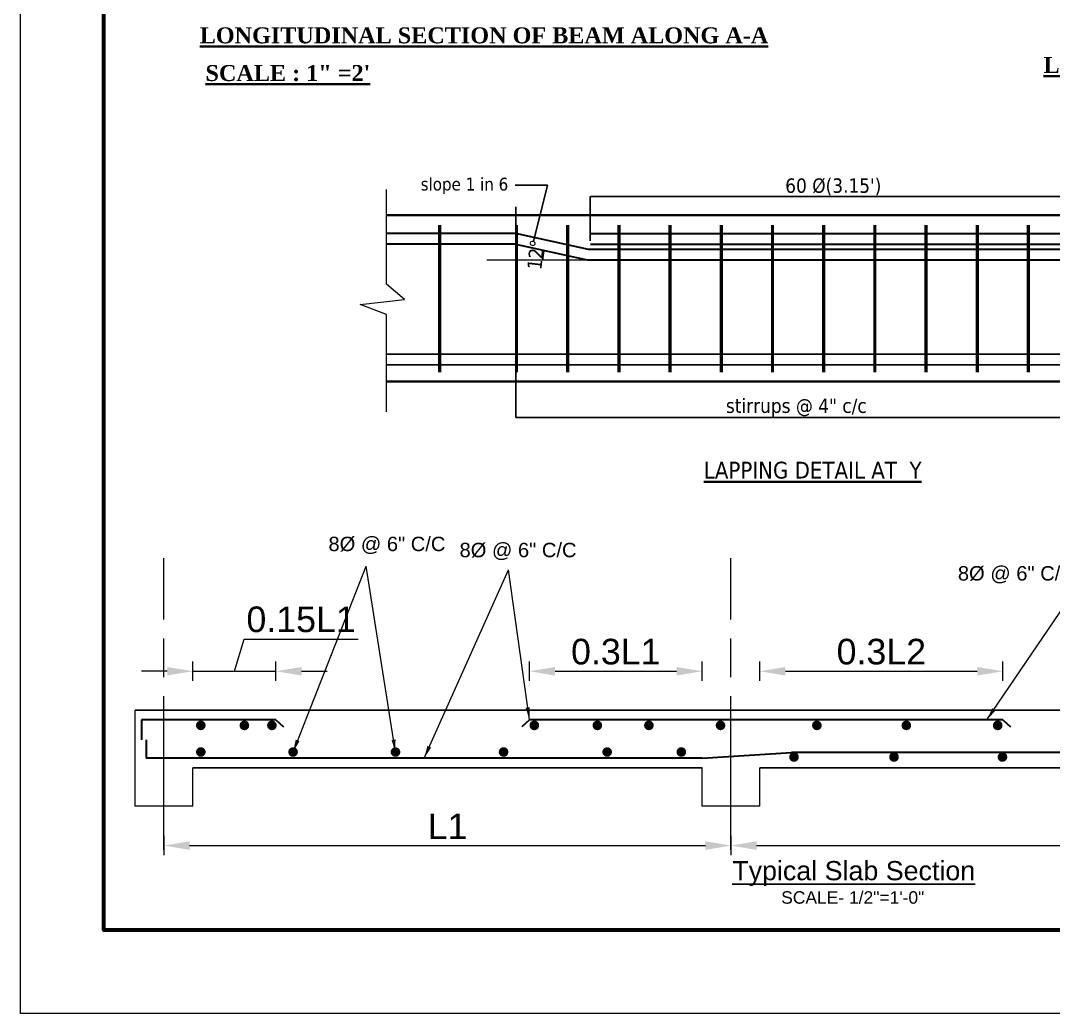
# Model space of a CAD drawing. Header units: inches. Extents: x -12073856 to 12321241, y -1226296 to 1319224.
# Drawn here: x 128095 to 128740, y 48104 to 48725 of the extents above; entities that cross this region are included whole.
import ezdxf
from ezdxf.enums import TextEntityAlignment as Align

# ---------------------------------------------------------------- set-up
doc = ezdxf.new("R2010")
doc.units = ezdxf.units.IN
doc.header["$MEASUREMENT"] = 0
doc.header["$PDMODE"] = 35
doc.linetypes.add('ACAD_ISO08W100', pattern=[36, 24, -3, 6, -3])
doc.layers.add('Beam', color=170, linetype='Continuous')
for name, color, linetype, lineweight in [('BORDER', 7, 'Continuous', 60), ('D-DIM', 5, 'Continuous', 18), ('DIM', 6, 'Continuous', 9), ('Dimension', 130, 'Continuous', 9), ('DIMSTR', 5, 'Continuous', 13), ('ele light', 7, 'Continuous', 25), ('Hatch', 9, 'Continuous', 9), ('rcc bar', 2, 'Continuous', 20), ('RCC LINE', 200, 'Continuous', 18), ('STIRRUPS', 14, 'Continuous', 18), ('sxdcf', 8, 'ACAD_ISO08W100', 20), ('TEX', 210, 'Continuous', 25), ('TEXT', 255, 'Continuous', 35), ('TRENCH', 1, 'Continuous', 35), ('WALL', 1, 'Continuous', 30), ('Window', 3, 'Continuous', 0)]:
    doc.layers.add(name, color=color, linetype=linetype, lineweight=lineweight)
doc.styles.get("Standard").update_dxf_attribs({"font": 'arial.ttf'})
doc.styles.add('STYLE1', font='arialbd.ttf')
doc.styles.add('TAHOMA', font='tahoma.ttf', dxfattribs={"height": 9})
doc.dimstyles.new('ARROW', dxfattribs={"dimscale": 96, "dimtxt": 9, "dimasz": 0.125, "dimexe": 0.078125, "dimexo": 0.09375, "dimgap": 0.03125, "dimtad": 1, "dimdec": 0, "dimzin": 3, "dimdsep": 46, "dimlunit": 4, "dimtxsty": 'TAHOMA', "dimcen": 0.09375, "dimclrd": 256, "dimclre": 256, "dimclrt": 256, "dimadec": 0, "dimazin": 0, "dimtfac": 1, "dimtdec": 0, "dimtmove": 0, "dimatfit": 3, "dimfxl": 1, "dimfrac": 2, "dimtolj": 1, "dimtzin": 0, "dimarcsym": 0})
doc.dimstyles.new('Copy of Niranjan', dxfattribs={"dimtxt": 4, "dimasz": 4, "dimexe": 1.5, "dimexo": 0, "dimgap": 1, "dimtad": 1, "dimdec": 0, "dimzin": 0, "dimdsep": 46, "dimlunit": 3, "dimtxsty": 'Standard', "dimcen": 0.09, "dimclrd": 7, "dimclre": 256, "dimclrt": 7, "dimadec": 0, "dimazin": 0, "dimtfac": 0.333333, "dimtdec": 0, "dimtmove": 1, "dimatfit": 1, "dimfxl": 1.5, "dimfxlon": 1, "dimtolj": 1, "dimtzin": 0, "dimlwd": -1, "dimlwe": -1, "dimarcsym": 0})
doc.dimstyles.new('dim stirrups', dxfattribs={"dimscale": 0.04, "dimtxt": 60, "dimasz": 48.5, "dimexe": 19.6875, "dimexo": 0, "dimgap": 18.3125, "dimtad": 1, "dimdec": 0, "dimzin": 0, "dimdsep": 46, "dimlunit": 3, "dimtxsty": 'Standard', "dimcen": 0.15, "dimdle": 0.15, "dimclrd": 256, "dimclrt": 1, "dimazin": 1, "dimtfac": 1, "dimtdec": 0, "dimtofl": 0, "dimtmove": 1, "dimatfit": 2, "dimfxl": 19.6875, "dimfxlon": 1, "dimtolj": 1, "dimtzin": 0, "dimlwd": -1, "dimlwe": -1, "dimarcsym": 0})

# ---------------------------------------------------------------- blocks, each defined once
blk = doc.blocks.new('*D792')
at = {"layer": 'Defpoints', "color": 0, "transparency": 16777216}
for p in [(19589.84, -9814.79), (19589.84, -9822.36), (19576.84, -9829.86)]:
    blk.add_point(p, dxfattribs=at)
at = {"layer": 'Dimension', "color": 7, "transparency": 16777216}
for p, q in [((19583.34, -9814.79), (19584.85, -9809.75)), ((19584.85, -9809.75), (19602.69, -9809.75)), ((19572.84, -9814.79), (19568.84, -9814.79)), ((19576.84, -9814.79), (19589.84, -9814.79)), ((19576.84, -9814.79), (19589.84, -9814.79)), ((19593.84, -9814.79), (19597.84, -9814.79))]:
    blk.add_line(p, q, dxfattribs=at)
at = {"layer": 'Dimension', "transparency": 16777216}
for p, q in [((19576.84, -9816.29), (19576.84, -9813.29)), ((19589.84, -9816.29), (19589.84, -9813.29))]:
    blk.add_line(p, q, dxfattribs=at)
at = {"layer": 'Dimension', "color": 7, "transparency": 16777216}
for points in [[(19572.84, -9814.12), (19572.84, -9815.46), (19576.84, -9814.79)], [(19593.84, -9814.12), (19593.84, -9815.46), (19589.84, -9814.79)]]:
    blk.add_solid(points, dxfattribs=at)
at = {"layer": 'Dimension', "color": 7, "transparency": 16777216, "insert": (19593.77, -9806.7), "char_height": 4, "attachment_point": 5}
blk.add_mtext('\\A1;0.15L1', dxfattribs=at)
blk = doc.blocks.new('*D793')
at = {"layer": 'Defpoints', "color": 0, "transparency": 16777216}
for p in [(19656.45, -9814.79), (19629.45, -9822.36), (19656.45, -9829.86)]:
    blk.add_point(p, dxfattribs=at)
at = {"layer": 'Dimension', "transparency": 16777216}
for p, q in [((19629.45, -9816.29), (19629.45, -9813.29)), ((19656.45, -9816.29), (19656.45, -9813.29))]:
    blk.add_line(p, q, dxfattribs=at)
at = {"layer": 'Dimension', "color": 7, "transparency": 16777216}
blk.add_line((19633.45, -9814.79), (19652.45, -9814.79), dxfattribs=at)
for points in [[(19633.45, -9814.12), (19633.45, -9815.46), (19629.45, -9814.79)], [(19652.45, -9814.12), (19652.45, -9815.46), (19656.45, -9814.79)]]:
    blk.add_solid(points, dxfattribs=at)
at = {"layer": 'Dimension', "color": 7, "transparency": 16777216, "insert": (19642.95, -9811.75), "char_height": 4, "attachment_point": 5}
blk.add_mtext('\\A1;0.3L1', dxfattribs=at)
blk = doc.blocks.new('*D794')
at = {"layer": 'Defpoints', "color": 0, "transparency": 16777216}
for p in [(19703.45, -9814.79), (19703.45, -9822.36), (19665.45, -9829.86)]:
    blk.add_point(p, dxfattribs=at)
at = {"layer": 'Dimension', "transparency": 16777216}
for p, q in [((19665.45, -9816.29), (19665.45, -9813.29)), ((19703.45, -9816.29), (19703.45, -9813.29))]:
    blk.add_line(p, q, dxfattribs=at)
at = {"layer": 'Dimension', "color": 7, "transparency": 16777216}
blk.add_line((19669.45, -9814.79), (19699.45, -9814.79), dxfattribs=at)
for points in [[(19669.45, -9814.12), (19669.45, -9815.46), (19665.45, -9814.79)], [(19699.45, -9814.12), (19699.45, -9815.46), (19703.45, -9814.79)]]:
    blk.add_solid(points, dxfattribs=at)
at = {"layer": 'Dimension', "color": 7, "transparency": 16777216, "insert": (19684.45, -9811.75), "char_height": 4, "attachment_point": 5}
blk.add_mtext('\\A1;0.3L2', dxfattribs=at)
blk = doc.blocks.new('*D790')
at = {"layer": 'Defpoints', "color": 0, "transparency": 16777216}
for p in [(19572.34, -9826.03), (19660.95, -9826.03), (19660.95, -9842.03)]:
    blk.add_point(p, dxfattribs=at)
at = {"layer": 'Dimension', "transparency": 16777216}
for p, q in [((19572.34, -9840.53), (19572.34, -9843.53)), ((19660.95, -9840.53), (19660.95, -9843.53))]:
    blk.add_line(p, q, dxfattribs=at)
at = {"layer": 'Dimension', "color": 7, "transparency": 16777216}
blk.add_line((19576.34, -9842.03), (19656.95, -9842.03), dxfattribs=at)
for points in [[(19576.34, -9841.36), (19576.34, -9842.7), (19572.34, -9842.03)], [(19656.95, -9841.36), (19656.95, -9842.7), (19660.95, -9842.03)]]:
    blk.add_solid(points, dxfattribs=at)
at = {"layer": 'Dimension', "color": 7, "transparency": 16777216, "insert": (19616.64, -9839.02), "char_height": 4, "attachment_point": 5}
blk.add_mtext('\\A1;L1', dxfattribs=at)
blk = doc.blocks.new('*D791')
at = {"layer": 'Defpoints', "color": 0, "transparency": 16777216}
for p in [(19660.95, -9826.03), (19787.95, -9826.03), (19787.95, -9842.03)]:
    blk.add_point(p, dxfattribs=at)
at = {"layer": 'Dimension', "transparency": 16777216}
for p, q in [((19660.95, -9840.53), (19660.95, -9843.53)), ((19787.95, -9840.53), (19787.95, -9843.53))]:
    blk.add_line(p, q, dxfattribs=at)
at = {"layer": 'Dimension', "color": 7, "transparency": 16777216}
blk.add_line((19664.95, -9842.03), (19783.95, -9842.03), dxfattribs=at)
for points in [[(19664.95, -9841.36), (19664.95, -9842.7), (19660.95, -9842.03)], [(19783.95, -9841.36), (19783.95, -9842.7), (19787.95, -9842.03)]]:
    blk.add_solid(points, dxfattribs=at)
at = {"layer": 'Dimension', "color": 7, "transparency": 16777216, "insert": (19724.45, -9839.02), "char_height": 4, "attachment_point": 5}
blk.add_mtext('\\A1;L2', dxfattribs=at)
blk = doc.blocks.new('*D725')
at = {"layer": 'Defpoints', "color": 0, "lineweight": -3, "transparency": 16777216}
for p in [(80027.01, 75647.75), (79723.01, 75619.68), (80027.01, 75612.6)]:
    blk.add_point(p, dxfattribs=at)
at = {"layer": 'DIM', "color": 0, "lineweight": -2, "transparency": 16777216}
for p, q in [((79723.01, 75619.93), (79723.01, 75647.83)), ((80027.01, 75612.85), (80027.01, 75647.83)), ((79723.14, 75647.75), (80026.89, 75647.75))]:
    blk.add_line(p, q, dxfattribs=at)
at = {"layer": 'DIM', "color": 0, "lineweight": -3, "transparency": 16777216}
for points in [[(79723.14, 75647.77), (79723.14, 75647.73), (79723.01, 75647.75)], [(80026.89, 75647.77), (80026.89, 75647.73), (80027.01, 75647.75)]]:
    blk.add_solid(points, dxfattribs=at)
at = {"layer": 'DIM', "color": 7, "transparency": 16777216, "insert": (79875.01, 75653.73), "char_height": 9, "attachment_point": 5, "style": 'TAHOMA'}
blk.add_mtext("\\A1;60 %%C(3.15')", dxfattribs=at)
blk = doc.blocks.new('*D726')
at = {"layer": 'Defpoints', "color": 0, "lineweight": -3, "transparency": 16777216}
for p in [(79676.49, 75641.62), (80027.32, 75631.58), (80027.32, 75509.7)]:
    blk.add_point(p, dxfattribs=at)
at = {"layer": 'DIM', "color": 0, "lineweight": -2, "transparency": 16777216}
for p, q in [((79676.49, 75641.37), (79676.49, 75509.63)), ((80027.32, 75631.33), (80027.32, 75509.63)), ((79676.61, 75509.7), (80027.2, 75509.7))]:
    blk.add_line(p, q, dxfattribs=at)
at = {"layer": 'DIM', "color": 0, "lineweight": -3, "transparency": 16777216}
for points in [[(79676.61, 75509.73), (79676.61, 75509.68), (79676.49, 75509.7)], [(80027.2, 75509.73), (80027.2, 75509.68), (80027.32, 75509.7)]]:
    blk.add_solid(points, dxfattribs=at)
at = {"layer": 'DIM', "color": 7, "transparency": 16777216, "insert": (79851.9, 75515.68), "char_height": 9, "attachment_point": 5, "style": 'TAHOMA'}
blk.add_mtext('\\A1;stirrups @ 4" c/c', dxfattribs=at)
blk = doc.blocks.new('*D727')
at = {"layer": 'Defpoints', "color": 0, "linetype": 'Continuous', "lineweight": -3, "ltscale": 0.5, "transparency": 16777216}
for p in [(79675.76, 75617.92), (79693.78, 75611.89), (79658.34, 75607.88), (79721.3, 75607.88), (79721.3, 75607.88)]:
    blk.add_point(p, dxfattribs=at)
at = {"layer": 'DIM', "color": 0, "linetype": 'Continuous', "lineweight": -2, "ltscale": 0.5, "transparency": 16777216}
blk.add_arc((79721.3, 75607.88), 27.81, 167.82725, 179.74249, dxfattribs=at)
at = {"layer": 'DIM', "color": 0, "linetype": 'Continuous', "lineweight": -3, "ltscale": 0.5, "transparency": 16777216}
for points in [[(79694.09, 75613.75), (79694.13, 75613.74), (79694.14, 75613.86)], [(79693.51, 75608), (79693.47, 75608), (79693.49, 75607.88)]]:
    blk.add_solid(points, dxfattribs=at)
at = {"layer": 'DIM', "color": 7, "linetype": 'Continuous', "ltscale": 0.5, "transparency": 16777216, "insert": (79689.05, 75611.39), "char_height": 9, "attachment_point": 5, "rotation": 83.78487, "style": 'TAHOMA'}
blk.add_mtext('\\A1;12°', dxfattribs=at)
blk = doc.blocks.new('dx')
at = {"layer": 'Beam'}
for p, q in [((19792.45, -9820.86), (19567.84, -9820.86)), ((19656.45, -9829.86), (19576.84, -9829.86)), ((19783.45, -9829.86), (19665.45, -9829.86))]:
    blk.add_line(p, q, dxfattribs=at)
at = {"layer": 'ele light', "lineweight": 30, "ltscale": 0.05}
for p, q in [((19589.84, -9822.36), (19568.84, -9822.36)), ((19568.84, -9822.36), (19568.84, -9825.51)), ((19589.84, -9822.36), (19591.04, -9823.47)), ((19629.45, -9822.36), (19628.24, -9823.47)), ((19703.45, -9822.36), (19629.45, -9822.36)), ((19703.45, -9822.36), (19704.65, -9823.47)), ((19569.56, -9825.51), (19569.56, -9828.36)), ((19656.45, -9828.36), (19569.56, -9828.36)), ((19656.45, -9828.36), (19670.4, -9827.46)), ((19791.88, -9827.46), (19670.4, -9827.46))]:
    blk.add_line(p, q, dxfattribs=at)
at = {"layer": 'rcc bar', "ltscale": 0.009, "const_width": 0.75}
for points in [[(19577.72, -9823.25, 1), (19578.47, -9823.25, 1)], [(19584.53, -9823.25, 1), (19585.28, -9823.25, 1)], [(19588.83, -9823.25, 1), (19589.58, -9823.25, 1)], [(19629.84, -9823.25, 1), (19630.59, -9823.25, 1)], [(19639.69, -9823.25, 1), (19640.44, -9823.25, 1)], [(19647.75, -9823.25, 1), (19648.5, -9823.25, 1)], [(19658.94, -9823.25, 1), (19659.69, -9823.25, 1)], [(19674, -9823.25, 1), (19674.75, -9823.25, 1)], [(19687.98, -9823.25, 1), (19688.73, -9823.25, 1)], [(19702.26, -9823.25, 1), (19703.01, -9823.25, 1)], [(19577.72, -9827.41, 1), (19578.47, -9827.41, 1)], [(19592.14, -9827.41, 1), (19592.89, -9827.41, 1)], [(19608.14, -9827.41, 1), (19608.89, -9827.41, 1)], [(19625.04, -9827.41, 1), (19625.79, -9827.41, 1)], [(19641.22, -9827.41, 1), (19641.97, -9827.41, 1)], [(19652.82, -9827.41, 1), (19653.57, -9827.41, 1)], [(19670.43, -9828.19, 1), (19671.18, -9828.19, 1)], [(19686.05, -9828.19, 1), (19686.8, -9828.19, 1)], [(19703, -9828.19, 1), (19703.75, -9828.19, 1)]]:
    blk.add_lwpolyline(points, format="xyb", close=True, dxfattribs=at)
at = {"layer": 'RCC LINE', "ltscale": 0.25}
for p, q in [((19567.84, -9835.86), (19567.84, -9820.86)), ((19576.84, -9835.86), (19576.84, -9829.86)), ((19656.45, -9835.86), (19656.45, -9829.86)), ((19665.45, -9835.86), (19665.45, -9829.86)), ((19576.84, -9835.86), (19567.84, -9835.86)), ((19665.45, -9835.86), (19656.45, -9835.86))]:
    blk.add_line(p, q, dxfattribs=at)
at = {"layer": 'sxdcf'}
for p, q in [((19572.34, -9842.69), (19572.34, -9797.14)), ((19660.95, -9842.69), (19660.95, -9797.14))]:
    blk.add_line(p, q, dxfattribs=at)
at = {"layer": 'TEX'}
for p in [(19598.04, -9796.02), (19618.53, -9796.97), (19696.41, -9800.61)]:
    blk.add_text('8Ø @ 6" C/C ', height=2.25, dxfattribs=at).set_placement(p)
blk.add_text('SCALE- 1/2"=1\'-0"', height=1.95, dxfattribs=at).set_placement((19679.98, -9850.1), align=Align.MIDDLE)
at = {"layer": 'TEX', "insert": (19661.15, -9844.45), "char_height": 3, "width": 62.9773, "attachment_point": 1}
blk.add_mtext('{\\LTypical Slab Section }', dxfattribs=at)
at = {"layer": 'Dimension'}
for base, p1, p2, text, picture, middle in [((19589.84, -9814.79), (19576.84, -9829.86), (19589.84, -9822.36), '0.15L1', '*D792', (19585.85, -9806.7)), ((19656.45, -9814.79), (19629.45, -9822.36), (19656.45, -9829.86), '0.3L1', '*D793', (19642.95, -9811.75)), ((19703.45, -9814.79), (19665.45, -9829.86), (19703.45, -9822.36), '0.3L2', '*D794', (19684.45, -9811.75)), ((19660.95, -9842.03), (19572.34, -9826.03), (19660.95, -9826.03), 'L1', '*D790', (19616.64, -9839.02)), ((19787.95, -9842.03), (19660.95, -9826.03), (19787.95, -9826.03), 'L2', '*D791', (19724.45, -9839.02))]:
    dim = blk.add_linear_dim(base=base, p1=p1, p2=p2, text=text, dimstyle='Copy of Niranjan', dxfattribs=at)
    dim.commit()
    dim.dimension.update_dxf_attribs({"geometry": picture, "text_midpoint": middle})
at = {"layer": 'DIMSTR'}
for points in [[(19592.51, -9827.41), (19603.91, -9798.39)], [(19608.51, -9827.41), (19603.91, -9798.39)], [(19613, -9828.36), (19626.16, -9798.94)], [(19629.45, -9822.36), (19626.16, -9798.94)], [(19700.95, -9822.36), (19716.38, -9799.62)]]:
    blk.add_leader(points, dimstyle='dim stirrups', override={"dimtad": 0, "dimfxl": 1.5}, dxfattribs=at)
blk = doc.blocks.new('DTGV')
at = {"layer": 'DIM', "linetype": 'Continuous', "ltscale": 0.5}
blk.add_line((79721.3, 75607.88), (79658.34, 75607.88), dxfattribs=at)
at = {"layer": 'Hatch'}
for points in [[(79595.63, 75513.17), (79595.63, 75573.91), (79579.28, 75580.22), (79606.91, 75583.38), (79595.63, 75592.85), (79595.63, 75652.02)], [(80190.04, 75513.17), (80190.04, 75573.91), (80173.7, 75580.22), (80201.33, 75583.38), (80190.04, 75588.83), (80190.04, 75652.02)]]:
    blk.add_lwpolyline(points, dxfattribs=at)
at = {"layer": 'STIRRUPS', "const_width": 2}
for points in [[(79629, 75630.02), (79629, 75537.93)], [(79677, 75630.02), (79677, 75537.93)], [(79709, 75630.02), (79709, 75537.93)], [(79741, 75630.02), (79741, 75537.93)], [(79773, 75630.02), (79773, 75537.93)], [(79805, 75630.02), (79805, 75537.93)], [(79837, 75630.02), (79837, 75537.93)], [(79869, 75630.02), (79869, 75537.93)], [(79901, 75630.02), (79901, 75537.93)], [(79933, 75630.02), (79933, 75537.93)], [(79965, 75630.02), (79965, 75537.93)], [(79997, 75630.02), (79997, 75537.93)], [(80029, 75630.02), (80029, 75537.93)], [(80077, 75630.02), (80077, 75537.93)], [(80125, 75630.02), (80125, 75537.93)], [(80173, 75630.02), (80173, 75537.93)]]:
    blk.add_lwpolyline(points, dxfattribs=at)
at = {"layer": 'TRENCH'}
for p, q in [((79595.63, 75636.02), (80190.04, 75636.02)), ((79595.63, 75532.02), (80190.04, 75532.02))]:
    blk.add_line(p, q, dxfattribs=at)
at = {"layer": 'WALL', "color": 3}
for points in [[(80027.32, 75614.59), (79722.03, 75614.59), (79676.49, 75624.63), (79595.63, 75624.63)], [(79723.32, 75624.63), (80190.04, 75624.63)], [(80027.32, 75607.88), (79721.3, 75607.88), (79675.76, 75617.92), (79595.63, 75617.92)], [(79723.32, 75617.92), (80190.04, 75617.92)], [(79595.63, 75549.27), (80190.04, 75549.46)], [(79595.63, 75542.55), (80190.04, 75542.74)]]:
    blk.add_lwpolyline(points, dxfattribs=at)
at = {"layer": 'TEXT', "style": 'TAHOMA'}
for s, height, p in [('slope 1 in 6', 8, (79617.09, 75651.48)), ('%%ULAPPING DETAIL AT  Y', 10.5, (79794.08, 75471.45))]:
    blk.add_text(s, height=height, dxfattribs=at).set_placement(p)
at = {"layer": 'DIM'}
for base, p1, p2, text, picture, middle in [((80027.01, 75647.75), (79723.01, 75619.68), (80027.01, 75612.6), "60 %%C(3.15')", '*D725', (79875.01, 75653.73)), ((80027.32, 75509.7), (79676.49, 75641.62), (80027.32, 75631.58), 'stirrups @ 4" c/c', '*D726', (79851.9, 75515.68))]:
    dim = blk.add_linear_dim(base=base, p1=p1, p2=p2, text=text, dimstyle='ARROW', override={"dimscale": 1}, dxfattribs=at)
    dim.commit()
    dim.dimension.update_dxf_attribs({"geometry": picture, "text_midpoint": middle})
at = {"layer": 'DIM', "linetype": 'Continuous', "ltscale": 0.5}
dim = blk.add_angular_dim_2l(base=(79693.78, 75611.89), line1=((79721.3, 75607.88), (79658.34, 75607.88)), line2=((79721.3, 75607.88), (79675.76, 75617.92)), dimstyle='ARROW', override={"dimscale": 1}, dxfattribs=at)
dim.commit()
dim.dimension.update_dxf_attribs({"geometry": '*D727', "text_midpoint": (79689.05, 75611.39)})
at = {"layer": 'DIM'}
blk.add_leader([(79687.51, 75619.61), (79696.35, 75654.9), (79676.22, 75654.9)], dimstyle='ARROW', override={"dimscale": 1, "dimgap": 0.03125, "dimtad": 0}, dxfattribs=at)

msp = doc.modelspace()

# ---------------------------------------------------------------- linework, layer by layer
at = {"layer": 'BORDER'}
msp.add_lwpolyline([(131209.5, 50247.19), (131209.5, 48156.34), (128146.66, 48156.34), (128146.66, 50247.19)], close=True, dxfattribs=at)
at = {"layer": 'Window'}
msp.add_lwpolyline([(131261.5, 50299.19), (131261.5, 48104.34), (128094.66, 48104.34), (128094.66, 50299.19)], close=True, dxfattribs=at)

# ---------------------------------------------------------------- block references
at = {"color": 0, "lineweight": -3}
msp.add_blockref('DTGV', (48727.65, -27032.83), dxfattribs=at)
at = {"layer": 'D-DIM', "xscale": 4, "yscale": 4, "zscale": 4}
msp.add_blockref('dx', (49894.91, 87577.32), dxfattribs=at)

# ---------------------------------------------------------------- texts
at = {"layer": 'TEXT', "char_height": 10, "width": 450.6233, "style": 'STYLE1'}
for s, insert, attachment_point in [('{\\fTimes New Roman|b1|i0|c0|p18;\\LLONGITUDINAL SECTION OF BEAM ALONG A-A}', (128206.62, 48720.64), 1), ('{\\fTimes New Roman|b1|i0|c0|p18;\\LLONGITUDINAL SECTION OF BEAM ALONG  A-A}', (129093.25, 48702.13), 3), ('{\\fTimes New Roman|b1|i0|c0|p18;\\LSCALE : 1" =2\'}', (128210.22, 48697.07), 1)]:
    msp.add_mtext(s, dxfattribs=dict(at, insert=insert, attachment_point=attachment_point))

doc.saveas('drawing.dxf')
